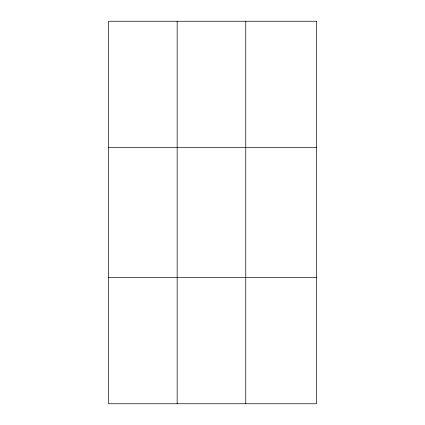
<?xml version="1.0" encoding="UTF-8"?>
<svg xmlns="http://www.w3.org/2000/svg" width="425" height="425" viewBox="0 0 425 425"><rect width="100%" height="100%" fill="white"/><g stroke="black" fill="none" stroke-linecap="round" stroke-linejoin="round"><path stroke-width="0.64" d="M177.161 21.25L177.161 403.75M245.762 21.25L245.762 403.75M108.556 147.475L316.444 147.475M108.556 277.525L316.444 277.525M316.444 21.25L316.444 403.75L108.556 403.75L108.556 21.25L316.444 21.25"/></g></svg>
